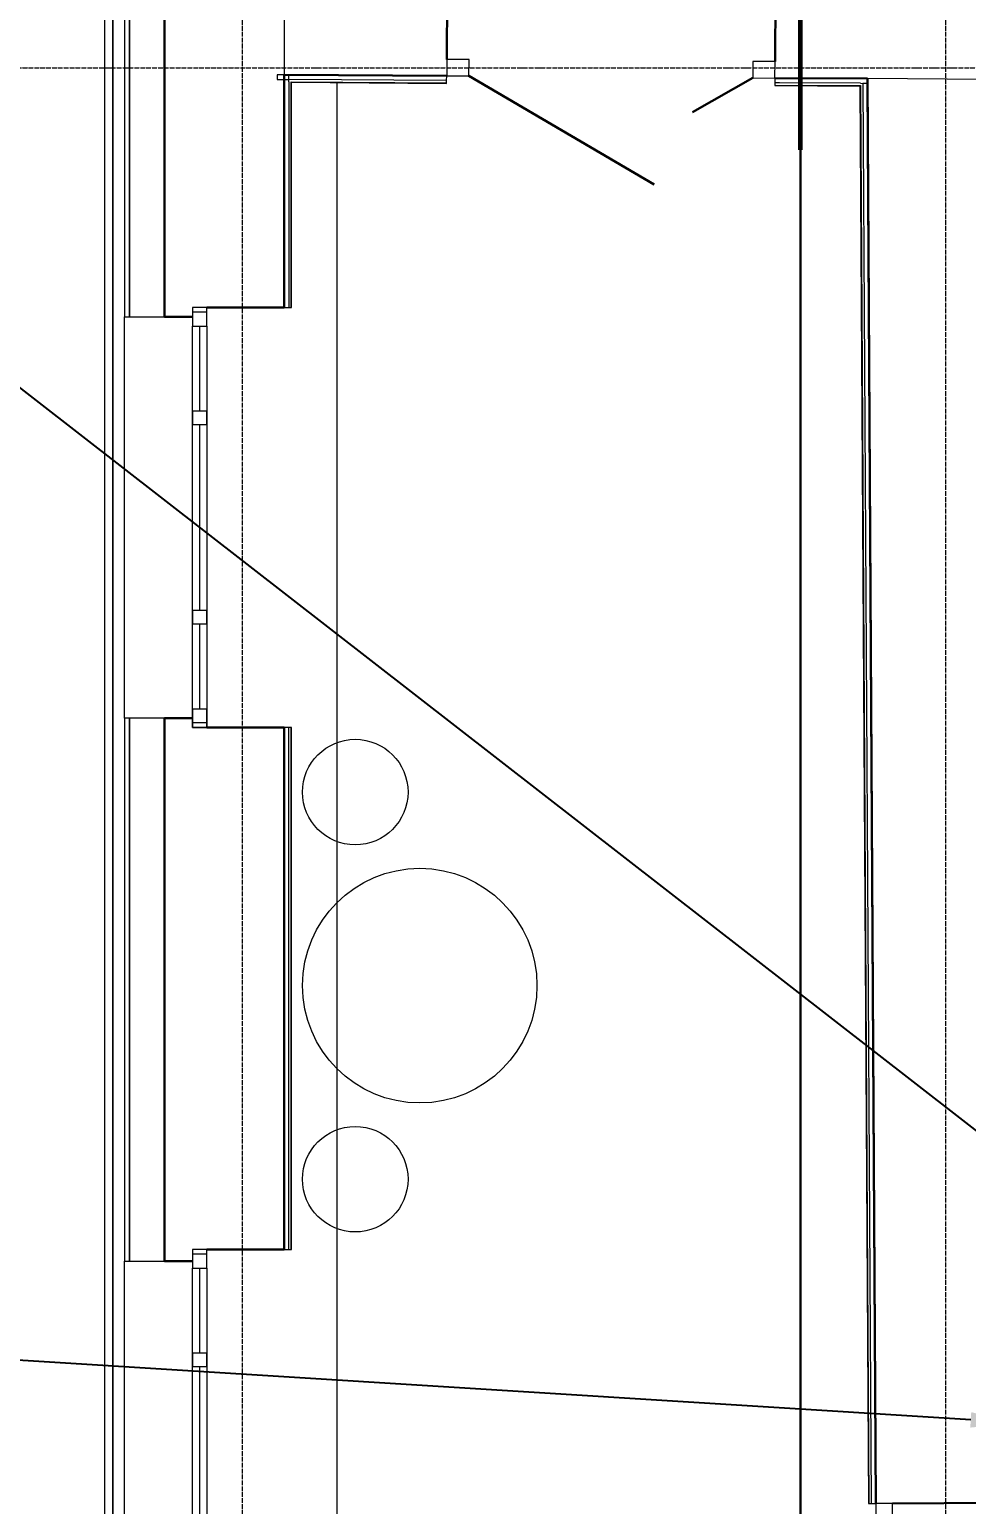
# Model space of a CAD drawing. Header units: millimetres. Extents: x -32 to 417638015, y -35 to 175284279.
# Drawn here: x 417435609 to 417439605, y 175262207 to 175268493 of the extents above; entities that cross this region are included whole.
import ezdxf
from ezdxf import colors
from ezdxf.entities.mleader import LeaderData, LeaderLine
from ezdxf.math import Vec2, Vec3

# ---------------------------------------------------------------- set-up
doc = ezdxf.new("R2010")
doc.units = ezdxf.units.MM
doc.linetypes.add('ADSK_Линия сетки', pattern=[25, 20, -2.5, 0, -2.5])
for name, color, linetype, lineweight in [('_ Окна', 7, 'Continuous', 9), ('_ЭМ_гофра', 5, 'Continuous', 60), ('Двери', 7, 'Continuous', 9), ('Окна', 7, 'Continuous', 9), ('Оси', 253, 'Continuous', 9), ('Перекрытие', 7, 'Continuous', 18), ('Стены наружные', 7, 'Continuous', 18), ('Стены несущие', 7, 'Continuous', 30), ('Стены отделка', 7, 'Continuous', 30), ('Стены штриховка', 7, 'Continuous', 9), ('ТХ', 5, 'Continuous', 0), ('ТХ_Задание ЭОМ_СС', 6, 'Continuous', 0), ('ШТРИХОВКА', 252, 'Continuous', 15), ('ЭМ_Лоток 1_2', 162, 'Continuous', 30)]:
    doc.layers.add(name, color=color, linetype=linetype, lineweight=lineweight)
doc.layers.add('_ЭМ_Надписи', color=7, linetype='Continuous')
doc.styles.add('ЭОМ', font='isocpeur.ttf', dxfattribs={"width": 0.85, "height": 250})
doc.linetypes.add('Cable in the tray', pattern='A,5,[130,ltypeshp.shx,S=1,R=0,X=0,Y=0],1.5,[130,ltypeshp.shx,S=1.5,R=90,X=0,Y=-1],1,[130,ltypeshp.shx,S=1,R=0,X=0.5,Y=0],5', length=12.5)

# ---------------------------------------------------------------- blocks, each defined once
blk = doc.blocks.new('_ЭМ_ТХ2_4 Этаж')
at = {"layer": 'ТХ', "color": 8}
for centre, radius in [((52745.8, 33548.5), 225), ((53020.8, 32723.5), 500), ((52745.8, 31898.5), 225)]:
    blk.add_circle(centre, radius, dxfattribs=at)
blk = doc.blocks.new('План 4 этажа')
at = {"layer": '_ Окна', "color": 8, "lineweight": 18}
for p, q in [((46203.793, 35852.855), (46143.793, 35852.855)), ((46143.793, 35852.855), (46143.793, 35772.855)), ((46203.793, 35772.855), (46203.793, 35852.855)), ((46143.793, 35772.855), (46203.793, 35772.855)), ((46143.793, 35412.855), (46203.793, 35412.855)), ((46143.793, 35352.855), (46143.793, 35412.855)), ((46203.793, 35412.855), (46203.793, 35352.855)), ((46203.793, 35352.855), (46143.793, 35352.855)), ((46143.793, 34562.855), (46203.793, 34562.855)), ((46143.793, 34502.855), (46143.793, 34562.855)), ((46203.793, 34562.855), (46203.793, 34502.855)), ((46203.793, 34502.855), (46143.793, 34502.855)), ((46143.793, 34142.855), (46203.793, 34142.855)), ((46143.793, 34062.855), (46143.793, 34142.855)), ((46203.793, 34142.855), (46203.793, 34062.855)), ((46203.793, 34062.855), (46143.793, 34062.855)), ((46203.793, 31837.855), (46143.793, 31837.855)), ((46143.793, 31837.855), (46143.793, 31757.855)), ((46203.793, 31757.855), (46203.793, 31837.855)), ((46143.793, 31757.855), (46203.793, 31757.855)), ((46143.793, 31397.855), (46203.793, 31397.855)), ((46143.793, 31337.855), (46143.793, 31397.855)), ((46203.793, 31397.855), (46203.793, 31337.855)), ((46203.793, 31337.855), (46143.793, 31337.855))]:
    blk.add_line(p, q, dxfattribs=at)
at = {"layer": '_ Окна', "color": 8}
for p, q in [((46203.793, 35832.855), (46143.793, 35832.855)), ((46173.793, 35412.855), (46173.793, 35772.855)), ((46173.793, 34562.855), (46173.793, 35352.855)), ((46173.793, 34142.855), (46173.793, 34502.855)), ((46203.793, 34082.855), (46143.793, 34082.855)), ((46203.793, 31817.855), (46143.793, 31817.855)), ((46173.793, 31397.855), (46173.793, 31757.855)), ((46173.793, 30547.855), (46173.793, 31337.855))]:
    blk.add_line(p, q, dxfattribs=at)
at = {"layer": 'Двери', "color": 8}
for p, q in [((47227.558, 36910.224), (47227.093, 36840.225)), ((47322.556, 36909.593), (47227.558, 36910.224)), ((47322.091, 36839.595), (47322.556, 36909.593)), ((48532.529, 36901.562), (48532.064, 36831.564)), ((48627.527, 36900.932), (48532.529, 36901.562)), ((48627.062, 36830.933), (48627.527, 36900.932)), ((47227.093, 36840.225), (47322.091, 36839.595)), ((48532.064, 36831.564), (48627.062, 36830.933)), ((49127.862, 30755.519), (49057.863, 30755.1)), ((49057.863, 30755.1), (49058.431, 30660.102)), ((49128.43, 30660.52), (49127.862, 30755.519))]:
    blk.add_line(p, q, dxfattribs=at)
at = {"layer": 'Двери', "color": 8, "lineweight": 30}
for p, q in [((47322.091, 36839.595), (48111.45, 36376.845)), ((48532.064, 36831.564), (48275.614, 36685.763))]:
    blk.add_line(p, q, dxfattribs=at)
at = {"layer": 'Окна', "color": 8}
for p, q in [((46143.793, 35852.855), (46143.793, 35772.855)), ((46203.793, 35852.855), (46143.793, 35852.855)), ((46203.793, 35772.855), (46203.793, 35852.855)), ((46143.793, 35412.855), (46143.793, 35772.855)), ((46203.793, 35772.855), (46203.793, 35412.855)), ((46143.793, 35412.855), (46143.793, 35352.855)), ((46203.793, 35352.855), (46203.793, 35412.855)), ((46143.793, 34562.855), (46143.793, 35352.855)), ((46203.793, 35352.855), (46203.793, 34562.855)), ((46143.793, 34562.855), (46143.793, 34502.855)), ((46203.793, 34502.855), (46203.793, 34562.855)), ((46143.793, 34142.855), (46143.793, 34502.855)), ((46203.793, 34502.855), (46203.793, 34142.855)), ((46143.793, 34142.855), (46143.793, 34062.855)), ((46203.793, 34062.855), (46203.793, 34142.855)), ((46143.793, 34062.855), (46203.793, 34062.855)), ((46143.793, 31837.855), (46143.793, 31757.855)), ((46203.793, 31837.855), (46143.793, 31837.855)), ((46203.793, 31757.855), (46203.793, 31837.855)), ((46143.793, 31397.855), (46143.793, 31757.855)), ((46203.793, 31757.855), (46203.793, 31397.855)), ((46143.793, 31397.855), (46143.793, 31337.855)), ((46203.793, 31337.855), (46203.793, 31397.855)), ((46143.793, 30547.855), (46143.793, 31337.855)), ((46203.793, 31337.855), (46203.793, 30547.855))]:
    blk.add_line(p, q, dxfattribs=at)
at = {"layer": 'Оси', "color": 8, "linetype": 'ADSK_Линия сетки'}
for p, q in [((49356.505, -3353.101), (49356.505, 43685.833)), ((46356.505, -3353.101), (46356.505, 43019.489)), ((-10052.178, 36874.489), (56511.792, 36874.489))]:
    blk.add_line(p, q, dxfattribs=at)
at = {"layer": 'Перекрытие', "color": 8}
blk.add_line((46759.715, 20871.474), (46759.715, 36811.327), dxfattribs=at)
at = {"layer": 'Стены наружные', "color": 8}
for p, q in [((45768.791, 28253.34), (45768.791, 39088.902)), ((45803.791, 39088.902), (45803.791, 28253.215)), ((45803.793, 28253.215), (45803.793, 39088.902)), ((45853.793, 34102.855), (45853.793, 35812.855)), ((45853.793, 30097.855), (45853.793, 31787.855))]:
    blk.add_line(p, q, dxfattribs=at)
at = {"layer": 'Стены несущие', "color": 8}
for p, q in [((46023.793, 35812.855), (46023.793, 43742.707)), ((47227.558, 36910.224), (47229.615, 37220.217)), ((48629.584, 37210.925), (48627.527, 36900.932)), ((46533.793, 36845.159), (46533.793, 35852.855)), ((46533.793, 36844.827), (47227.093, 36840.225)), ((47227.093, 36840.225), (47227.093, 36840.225)), ((49021.825, 36828.313), (48627.062, 36830.933)), ((49021.571, 36828.315), (49057.863, 30755.1)), ((49057.863, 30755.1), (49021.69, 36808.313)), ((46203.793, 35852.855), (46533.793, 35852.855)), ((46023.793, 35812.855), (46143.793, 35812.855)), ((46143.793, 34102.855), (46023.793, 34102.855)), ((46023.793, 34102.855), (46023.793, 31787.855)), ((46533.793, 34062.855), (46203.793, 34062.855)), ((46533.793, 31837.855), (46533.793, 34062.855)), ((46203.793, 31837.855), (46533.793, 31837.855)), ((46023.793, 31787.855), (46143.793, 31787.855)), ((49127.862, 30755.519), (49567.854, 30758.148))]:
    blk.add_line(p, q, dxfattribs=at)
at = {"layer": 'Стены отделка', "color": 8, "lineweight": 9}
for p, q in [((45853.793, 39088.902), (45853.793, 35812.855)), ((46503.793, 36845.026), (46503.66, 36825.027)), ((46533.793, 36844.827), (46503.793, 36845.026)), ((46553.793, 36845.159), (46533.793, 36845.159)), ((46553.793, 36814.694), (46553.793, 36845.159)), ((46503.66, 36825.027), (46553.793, 36824.694)), ((46565.793, 36812.614), (47226.881, 36808.226)), ((46565.793, 35852.855), (46565.793, 36812.614)), ((47226.881, 36808.226), (47226.96, 36820.226)), ((47226.96, 36820.226), (47227.093, 36840.225)), ((48626.93, 36810.934), (48626.85, 36798.934)), ((48626.85, 36798.934), (48989.76, 36796.525)), ((48627.062, 36830.933), (48626.93, 36810.934)), ((48646.929, 36810.801), (48626.93, 36810.934)), ((48627.062, 36830.933), (48627.062, 36830.933)), ((48989.76, 36796.525), (49025.864, 30754.909)), ((48991.688, 36808.512), (49021.692, 36808.313)), ((49001.691, 36808.194), (49001.689, 36808.446)), ((49021.69, 36808.313), (49001.691, 36808.194)), ((49021.692, 36808.313), (49021.825, 36828.313)), ((46533.793, 35852.855), (46565.793, 35852.855)), ((45853.793, 35812.855), (45873.793, 35812.855)), ((45873.793, 35812.855), (46023.793, 35812.855)), ((45873.793, 34102.855), (45853.793, 34102.855)), ((45853.793, 34102.855), (45853.793, 31787.855)), ((46023.793, 34102.855), (45873.793, 34102.855)), ((46565.793, 34062.855), (46533.793, 34062.855)), ((46565.793, 31837.855), (46565.793, 34062.855)), ((46533.793, 31837.855), (46565.793, 31837.855)), ((45853.793, 31787.855), (45873.793, 31787.855)), ((45873.793, 31787.855), (46023.793, 31787.855)), ((49025.864, 30754.909), (49057.863, 30755.1))]:
    blk.add_line(p, q, dxfattribs=at)
at = {"layer": 'Стены штриховка', "color": 8}
for p, q in [((45873.793, 35812.855), (45873.793, 39088.902)), ((45873.793, 39088.902), (45873.793, 35812.855)), ((46533.793, 37224.835), (46533.793, 36845.159)), ((47226.96, 36820.226), (46553.793, 36824.694)), ((46553.793, 36814.694), (46553.793, 35852.855)), ((46563.793, 36814.627), (47226.894, 36810.226)), ((46563.793, 35852.855), (46563.793, 36814.627)), ((47226.96, 36820.226), (47226.96, 36820.226)), ((48626.863, 36800.934), (48991.748, 36798.512)), ((48991.688, 36808.512), (48646.929, 36810.801)), ((48991.748, 36798.512), (49027.864, 30754.921)), ((49001.691, 36808.194), (49037.864, 30754.981)), ((49531.6, 36824.929), (49021.825, 36828.313)), ((45873.793, 31787.855), (45873.793, 34102.855)), ((45873.793, 34102.855), (45873.793, 31787.855)), ((46553.793, 31837.855), (46553.793, 34062.855)), ((46563.793, 31837.855), (46563.793, 34062.855))]:
    blk.add_line(p, q, dxfattribs=at)

msp = doc.modelspace()

# ---------------------------------------------------------------- linework, layer by layer
at = {"layer": '_ЭМ_гофра', "linetype": 'ByBlock'}
msp.add_lwpolyline([(417438896.9, 175267980.7), (417438896.9, 175269000.5)], dxfattribs=at)
at = {"layer": 'ЭМ_Лоток 1_2', "linetype": 'Cable in the tray', "ltscale": 50}
msp.add_lwpolyline([(417438896.9, 175243409.5), (417438896.9, 175267980.7)], dxfattribs=at)

# ---------------------------------------------------------------- block references
at = {"layer": 'ТХ_Задание ЭОМ_СС', "lineweight": 50}
msp.add_blockref('_ЭМ_ТХ2_4 Этаж', (417384252.5, 175231694.6), dxfattribs=at)
at = {"layer": 'ШТРИХОВКА'}
msp.add_blockref('План 4 этажа', (417390161, 175231455.7), dxfattribs=at)

# ---------------------------------------------------------------- leaders
at = {"layer": '_ЭМ_Надписи', "color": 7, "ltscale": 5}
ml = msp.add_multileader_mtext('Standard', dxfattribs=at)
ml.set_content('{\\fGOST Common|b0|i0|c0|p34;\\W0.9;\\C256;4\\fGOST Common|b0|i0|c204|p34;ЩРС\\fGOST Common|b0|i0|c0|p34;-2\\fISOCPEUR|b0|i0|c204|p34;\\W0.85; Гр.5\\P\\W1;\\C0;Ноутбук}', color=1, style='ЭОМ')
ml.set_leader_properties()
ml.build(insert=Vec2(0, 0))
ml.multileader.update_dxf_attribs({"text_left_attachment_type": 6, "text_right_attachment_type": 6, "dogleg_length": 0, "arrow_head_size": 200})
ctx = ml.context
ctx.base_point, ctx.char_height, ctx.arrow_head_size, ctx.landing_gap_size, ctx.plane_origin = Vec3(417433095.2, 175267587.1, -64.3), 250, 200, 0, Vec3(417418160.1, 175275977.8, -64.3)
ctx.left_attachment, ctx.right_attachment = 6, 6
notes = []
notes.append((ctx, [(1, (1, 1, 0), (417434769, 175267587.1, -64.3), (-1, 0), 0, [(1, [(417440150.2, 175264655.5, -64.3), (417440035.2, 175263498.1, -64.3)], 0, [])])]))
ctx.mtext.insert, ctx.mtext.width, ctx.mtext.defined_height, ctx.mtext.flow_direction = Vec3(417433095.2, 175267912.1, -64.3), 4435.547, 545.6, 5
ml = msp.add_multileader_mtext('Standard', dxfattribs=at)
ml.set_content('{\\fGOST Common|b0|i0|c204|p34;\\W0.9;\\C256;4ЩРС-2\\fISOCPEUR|b0|i0|c204|p34;\\W0.85; Гр.2 Резерв\\P\\fGOST Common|b0|i0|c0|p34;\\W0.9;h=\\fGOST Common|b0|i0|c204|p34;1\\fGOST Common|b0|i0|c0|p34;.\\fGOST Common|b0|i0|c204|p34;8м}', color=1, style='ЭОМ')
ml.set_leader_properties()
ml.build(insert=Vec2(0, 0))
ml.multileader.update_dxf_attribs({"text_left_attachment_type": 6, "text_right_attachment_type": 6, "dogleg_length": 0, "arrow_head_size": 200})
ctx = ml.context
ctx.base_point, ctx.char_height, ctx.arrow_head_size, ctx.landing_gap_size, ctx.plane_origin = Vec3(417433146.8, 175262868.3), 250, 200, 0, Vec3(417427262.6, 175281903.6)
ctx.left_attachment, ctx.right_attachment = 6, 6
notes.append((ctx, [(1, (1, 1, 0), (417434820.5, 175262868.3), (-1, 0), 0, [(0, [(417439822.7, 175262554.6)], 0, [])])]))
ctx.mtext.insert, ctx.mtext.width, ctx.mtext.defined_height, ctx.mtext.flow_direction = Vec3(417433146.8, 175263168.3), 1906.016, 545.6, 5
for ctx, leaders in notes:
    for number, flags, end, landing, length, lines in leaders:
        leader = LeaderData()
        leader.index, (leader.has_last_leader_line, leader.has_dogleg_vector, leader.attachment_direction) = number, flags
        leader.last_leader_point, leader.dogleg_vector, leader.dogleg_length = Vec3(end), Vec3(landing), length
        for number, points, colour, breaks in lines:
            line = LeaderLine()
            line.index, line.vertices, line.color, line.breaks = number, Vec3.list(points), colors.encode_raw_color(colour), breaks
            leader.lines.append(line)
        ctx.leaders.append(leader)

doc.saveas('drawing.dxf')
